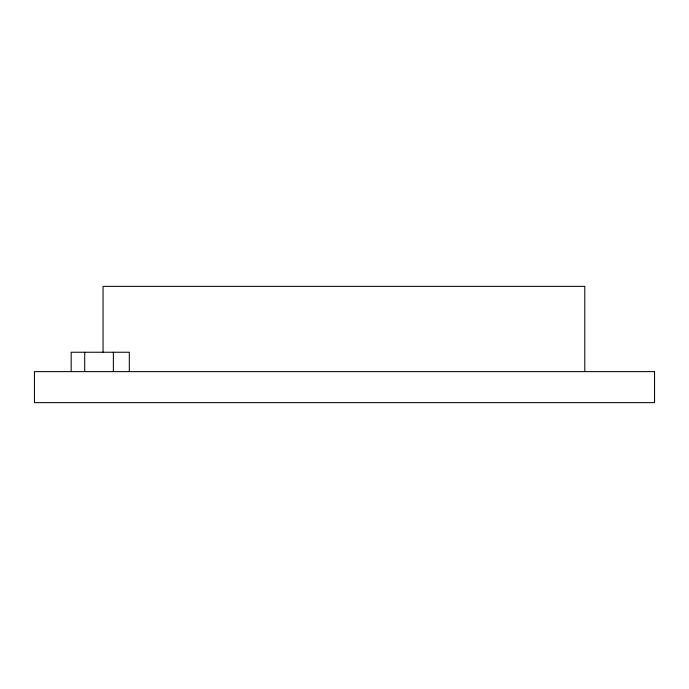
<?xml version="1.0" encoding="UTF-8"?>
<svg xmlns="http://www.w3.org/2000/svg" width="689" height="689" viewBox="0 0 689 689"><rect width="100%" height="100%" fill="white"/><g stroke="black" fill="none" stroke-linecap="round" stroke-linejoin="round"><path stroke-width="1.03" d="M584.789 371.629L584.789 286.366L103.057 286.366L103.057 352.441M129.317 371.629L129.317 352.251L71.182 352.251L71.182 371.629M113.375 352.251L113.375 371.629M84.704 352.251L84.704 371.629M654.55 371.629L34.45 371.629L34.45 402.634L654.55 402.634L654.55 371.629"/></g></svg>
